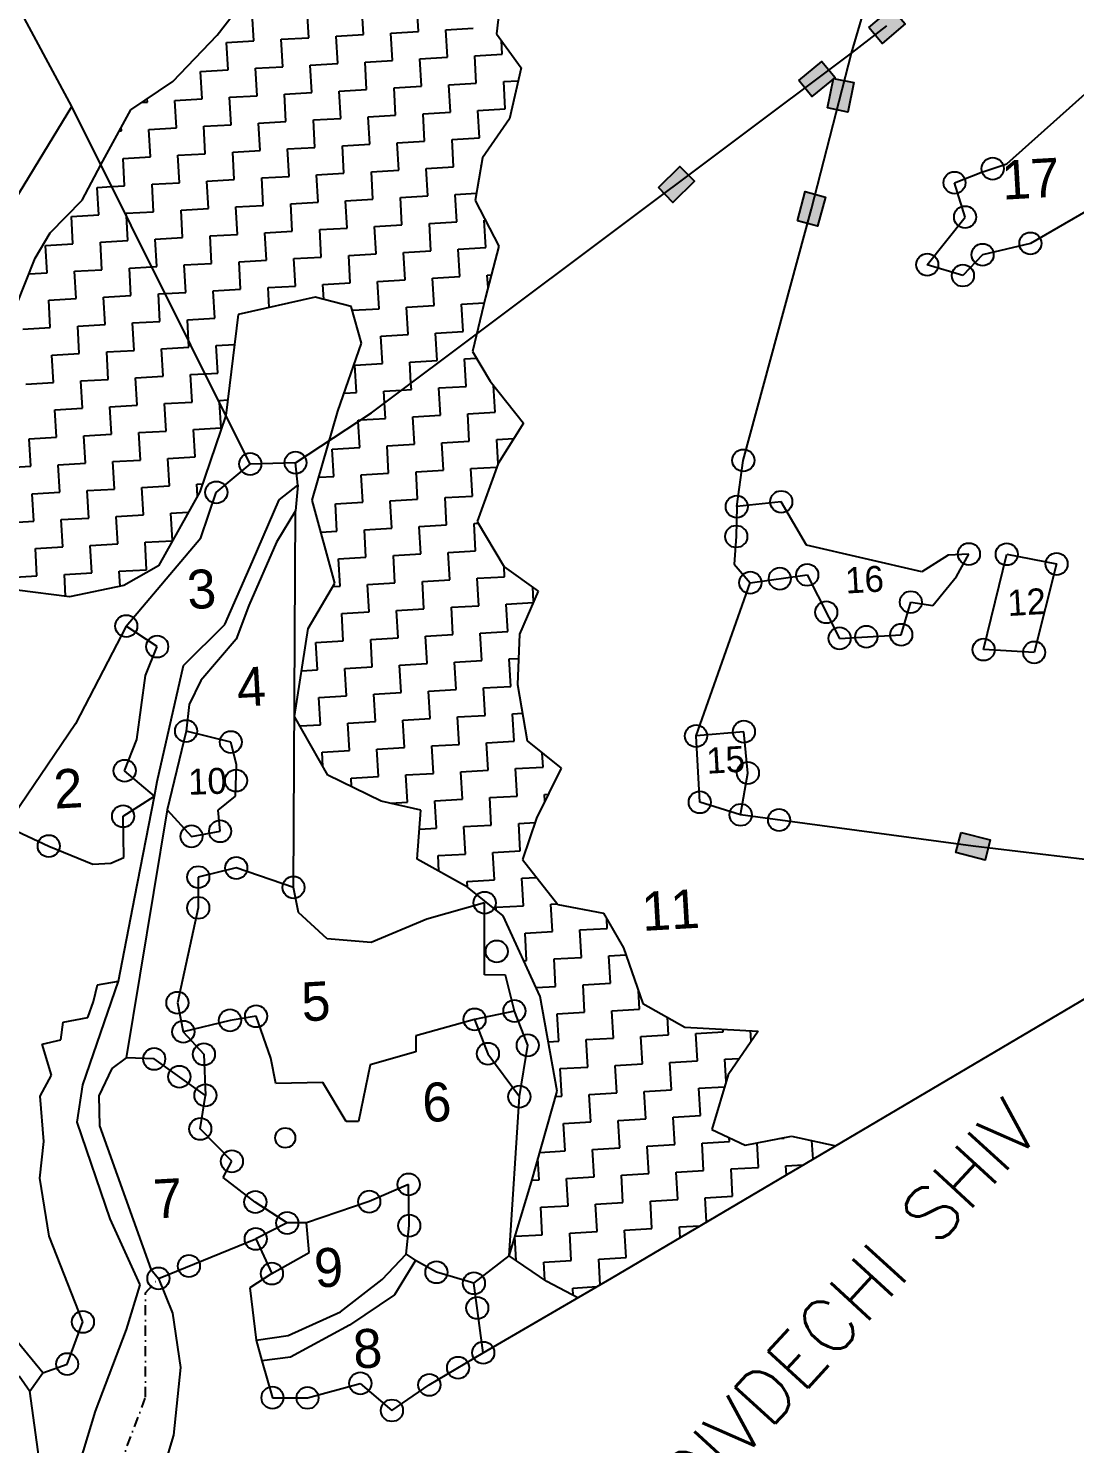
# Model space of a CAD drawing. Header units: metres. Extents: x 307586 to 310505, y 1912208 to 1914316.
# Drawn here: x 309363 to 309880, y 1912620 to 1913319 of the extents above; entities that cross this region are included whole.
import ezdxf

# ---------------------------------------------------------------- set-up
doc = ezdxf.new("R2010")
doc.units = ezdxf.units.M
doc.linetypes.add('DASHDOT', pattern=[1, 0.5, -0.25, 0, -0.25])
for name, color, linetype in [('POLY_HATCH', 12, 'Continuous'), ('POLY_PARCEL', 6, 'Continuous'), ('POLY_ROAD', 30, 'Continuous'), ('POLY_WATER', 4, 'Continuous'), ('TEXT_MAPOUT', 7, 'Continuous'), ('TEXT_PARCEL', 7, 'Continuous'), ('V_BOUND_LINE', 7, 'Continuous'), ('V_BOUND_STREAM_LINE', 7, 'DASHDOT')]:
    doc.layers.add(name, color=color, linetype=linetype)
doc.styles.get("Standard").update_dxf_attribs({"font": 'simplex.shx'})
doc.styles.add('TEXT_MAP', font='')
doc.styles.get('TEXT_MAP').set_extended_font_data('Kruti Dev 050')

msp = doc.modelspace()

# ---------------------------------------------------------------- hatches: boundary and pattern name
for points in [[(309796.09, 1913321.04), (309789.43, 1913328.87), (309778.11, 1913319.24), (309784.78, 1913311.41)], [(309761.54, 1913294.59), (309755, 1913302.52), (309743.54, 1913293.07), (309750.07, 1913285.14)], [(309770.76, 1913292.07), (309760.69, 1913294.11), (309757.74, 1913279.54), (309767.81, 1913277.5)], [(309692, 1913243.39), (309684.76, 1913250.69), (309674.21, 1913240.24), (309681.44, 1913232.93)], [(309756.69, 1913235.57), (309746.76, 1913238.22), (309742.93, 1913223.86), (309752.86, 1913221.21)], [(309835.5, 1912908.27), (309838.05, 1912918.23), (309823.66, 1912921.92), (309821.1, 1912911.96)]]:
    msp.add_hatch(color=256).paths.add_polyline_path(points)

# ---------------------------------------------------------------- linework, layer by layer
for points in [[(309778.11, 1913319.24), (309789.43, 1913328.87), (309796.09, 1913321.04), (309784.78, 1913311.41)], [(309743.54, 1913293.07), (309755, 1913302.52), (309761.54, 1913294.59), (309750.07, 1913285.14)], [(309757.74, 1913279.54), (309760.69, 1913294.11), (309770.76, 1913292.07), (309767.81, 1913277.5)], [(309674.21, 1913240.24), (309684.76, 1913250.69), (309692, 1913243.39), (309681.44, 1913232.93)], [(309742.93, 1913223.86), (309746.76, 1913238.22), (309756.69, 1913235.57), (309752.86, 1913221.21)], [(309823.66, 1912921.92), (309838.05, 1912918.23), (309835.5, 1912908.27), (309821.1, 1912911.96)]]:
    msp.add_lwpolyline(points, close=True)
for centre, radius in [((309839.27, 1913249.59), 5.45), ((309820.44, 1913242.63), 5.45), ((309825.65, 1913225.66), 5.45), ((309857.92, 1913212.67), 5.45), ((309834.3, 1913207.08), 5.45), ((309807, 1913202.18), 5.45), ((309824.58, 1913196.83), 5.45), ((309472.7, 1913103.77), 5.45), ((309495.06, 1913104.43), 5.45), ((309716.16, 1913105.54), 5.45), ((309455.96, 1913089.76), 5.45), ((309712.94, 1913082.72), 5.45), ((309734.88, 1913085.11), 5.45), ((309712.65, 1913067.99), 5.45), ((309827.54, 1913059.29), 5.45), ((309846.23, 1913059.23), 5.45), ((309870.86, 1913054.42), 5.45), ((309719.62, 1913045.18), 5.45), ((309734.19, 1913047.19), 5.45), ((309747.71, 1913049.06), 5.45), ((309798.88, 1913035.58), 5.45), ((309757.11, 1913030.59), 5.45), ((309411.5, 1913023.78), 5.45), ((309763.67, 1913017.71), 5.45), ((309776.92, 1913018.47), 5.45), ((309794.15, 1913019.46), 5.45), ((309426.77, 1913013.65), 5.45), ((309834.77, 1913012.17), 5.45), ((309859.77, 1913010.77), 5.45), ((309441.07, 1912971.94), 5.45), ((309692.81, 1912969.51), 5.45), ((309716.45, 1912971.63), 5.45), ((309463.13, 1912966.5), 5.45), ((309410.7, 1912952.37), 5.45), ((309465.72, 1912947.52), 5.45), ((309718.41, 1912951.23), 5.45), ((309694.68, 1912936.79), 5.45), ((309409.94, 1912929.89), 5.45), ((309714.86, 1912930.59), 5.45), ((309733.84, 1912928.03), 5.45), ((309443.72, 1912919.96), 5.45), ((309457.86, 1912922.51), 5.45), ((309373.25, 1912915.15), 5.45), ((309447.04, 1912899.82), 5.45), ((309465.82, 1912904.36), 5.45), ((309494.08, 1912894.73), 5.45), ((309447.04, 1912884.68), 5.45), ((309588.45, 1912887.16), 5.45), ((309594.41, 1912863.13), 5.45), ((309436.74, 1912837.8), 5.45), ((309462.73, 1912829.14), 5.45), ((309475.6, 1912831.17), 5.45), ((309583.48, 1912829.57), 5.45), ((309603.15, 1912833.73), 5.45), ((309439.68, 1912823.49), 5.45), ((309609.75, 1912816.8), 5.45), ((309425.29, 1912810.12), 5.45), ((309449.84, 1912812.39), 5.45), ((309590.08, 1912812.65), 5.45), ((309437.69, 1912801.28), 5.45), ((309450.57, 1912792.1), 5.45), ((309605.58, 1912791.47), 5.45), ((309448.05, 1912775.52), 5.45), ((309490, 1912771.14), 4.95), ((309463.69, 1912759.54), 5.45), ((309550.92, 1912748.11), 5.45), ((309475.23, 1912739.44), 5.45), ((309531.49, 1912739.64), 5.45), ((309490.97, 1912729.1), 5.45), ((309551.22, 1912727.79), 5.45), ((309475.43, 1912721.22), 5.45), ((309442.46, 1912707.85), 5.45), ((309483.43, 1912704.13), 5.45), ((309564.66, 1912704.77), 5.45), ((309427.38, 1912701.73), 5.45), ((309583.15, 1912699.34), 5.45), ((309584.79, 1912687.2), 5.45), ((309390.11, 1912680.28), 5.45), ((309587.78, 1912665.03), 5.45), ((309382.33, 1912659.45), 5.45), ((309575.35, 1912657.64), 5.45), ((309527.06, 1912649.94), 5.45), ((309561.14, 1912649.19), 5.45), ((309483.7, 1912642.86), 5.45), ((309500.99, 1912642.78), 5.45), ((309542.68, 1912636.53), 5.45)]:
    msp.add_circle(centre, radius)
at = {"layer": 'POLY_HATCH'}
for p, q in [((309456.45, 1913315.51), (309470.62, 1913333.94)), ((309596.39, 1913334.74), (309594.25, 1913316.2)), ((309594.25, 1913316.2), (309606.44, 1913299.28)), ((309434.53, 1913292.63), (309456.45, 1913315.51)), ((309606.44, 1913299.28), (309600.67, 1913274.12)), ((309413.69, 1913278.62), (309434.53, 1913292.63)), ((309398.98, 1913251.47), (309413.69, 1913278.62)), ((309600.67, 1913274.12), (309587.34, 1913254.94)), ((309587.34, 1913254.94), (309583.74, 1913233.91)), ((309389.81, 1913234), (309398.98, 1913251.47)), ((309373.9, 1913217.87), (309389.81, 1913234)), ((309583.74, 1913233.91), (309595.45, 1913211.36)), ((309366.6, 1913205.44), (309373.9, 1913217.87)), ((309595.45, 1913211.36), (309588.88, 1913186.15)), ((309352.59, 1913170.2), (309366.6, 1913205.44)), ((309504.74, 1913186.13), (309466.77, 1913177.55)), ((309522.63, 1913181.55), (309504.74, 1913186.13)), ((309588.88, 1913186.15), (309582.41, 1913159.35)), ((309466.77, 1913177.55), (309460.73, 1913127.75)), ((309527.68, 1913163.42), (309522.63, 1913181.55)), ((309515.98, 1913129.92), (309527.68, 1913163.42)), ((309582.41, 1913159.35), (309591.26, 1913144.64)), ((309591.26, 1913144.64), (309607.67, 1913123.96)), ((309460.73, 1913127.75), (309447.75, 1913089.97)), ((309503.27, 1913085.94), (309515.98, 1913129.92)), ((309607.67, 1913123.96), (309595.19, 1913104.03)), ((309595.19, 1913104.03), (309584.81, 1913075.4)), ((309447.75, 1913089.97), (309427.4, 1913053.57)), ((309514.44, 1913044.94), (309503.27, 1913085.94)), ((309584.81, 1913075.4), (309598.12, 1913052.94)), ((309427.4, 1913053.57), (309410.33, 1913043.78)), ((309598.12, 1913052.94), (309614.83, 1913041.08)), ((309410.33, 1913043.78), (309383.4, 1913038.23)), ((309501.3, 1913022.56), (309514.44, 1913044.94)), ((309383.4, 1913038.23), (309357.56, 1913041.55)), ((309614.83, 1913041.08), (309605.64, 1913019.74)), ((309494.53, 1912979.21), (309501.3, 1913022.56)), ((309605.64, 1913019.74), (309604.66, 1912994.85)), ((309604.66, 1912994.85), (309609.45, 1912967.1)), ((309511.05, 1912950.25), (309494.53, 1912979.21)), ((309609.45, 1912967.1), (309626.25, 1912953.65)), ((309626.25, 1912953.65), (309614.05, 1912928.92)), ((309537.43, 1912937.34), (309511.05, 1912950.25)), ((309556.92, 1912932.85), (309537.43, 1912937.34)), ((309555.1, 1912908.72), (309556.92, 1912932.85)), ((309614.05, 1912928.92), (309607.2, 1912908.51)), ((309579.93, 1912894.93), (309555.1, 1912908.72)), ((309607.2, 1912908.51), (309624.51, 1912886.27)), ((309597.58, 1912880.73), (309579.93, 1912894.93)), ((309624.51, 1912886.27), (309647.19, 1912881.97)), ((309615.89, 1912840.93), (309597.58, 1912880.73)), ((309647.19, 1912881.97), (309656.98, 1912864.91)), ((309656.98, 1912864.91), (309666.57, 1912837.43)), ((309624.18, 1912794.16), (309615.89, 1912840.93)), ((309666.57, 1912837.43), (309687.27, 1912825.81)), ((309687.27, 1912825.81), (309723.44, 1912823.87)), ((309723.44, 1912823.87), (309708.66, 1912802.2)), ((309708.66, 1912802.2), (309700.58, 1912775.31)), ((309611.52, 1912749.39), (309624.18, 1912794.16)), ((309700.58, 1912775.31), (309717.06, 1912767.45)), ((309717.06, 1912767.45), (309740.04, 1912771.97)), ((309740.04, 1912771.97), (309761.78, 1912767.24)), ((309600.56, 1912712.88), (309611.52, 1912749.39)), ((309619.15, 1912700.17), (309600.56, 1912712.88)), ((309634.47, 1912692.21), (309619.15, 1912700.17))]:
    msp.add_line(p, q, dxfattribs=at)
at = {"layer": 'POLY_HATCH', "linetype": 'Continuous'}
for p, q in [((309555.72, 1913317.31), (309554.94, 1913330.85)), ((309474.5, 1913312.65), (309473.73, 1913326.19)), ((309501.58, 1913314.21), (309500.8, 1913327.74)), ((309528.65, 1913315.76), (309527.87, 1913329.29)), ((309542.18, 1913316.53), (309555.72, 1913317.31)), ((309542.96, 1913303), (309542.18, 1913316.53)), ((309569.25, 1913318.09), (309582.79, 1913318.86)), ((309570.03, 1913304.55), (309569.25, 1913318.09)), ((309460.97, 1913311.88), (309474.5, 1913312.65)), ((309461.74, 1913298.34), (309460.97, 1913311.88)), ((309488.04, 1913313.43), (309501.58, 1913314.21)), ((309488.82, 1913299.9), (309488.04, 1913313.43)), ((309515.11, 1913314.98), (309528.65, 1913315.76)), ((309515.89, 1913301.45), (309515.11, 1913314.98)), ((309597.1, 1913306.1), (309596.72, 1913312.77)), ((309529.42, 1913302.22), (309542.96, 1913303)), ((309530.2, 1913288.69), (309529.42, 1913302.22)), ((309556.49, 1913303.77), (309570.03, 1913304.55)), ((309557.27, 1913290.24), (309556.49, 1913303.77)), ((309583.56, 1913305.33), (309597.1, 1913306.1)), ((309584.34, 1913291.79), (309583.56, 1913305.33)), ((309448.21, 1913297.57), (309461.74, 1913298.34)), ((309448.98, 1913284.03), (309448.21, 1913297.57)), ((309475.28, 1913299.12), (309488.82, 1913299.9)), ((309476.06, 1913285.58), (309475.28, 1913299.12)), ((309502.35, 1913300.67), (309515.89, 1913301.45)), ((309503.13, 1913287.14), (309502.35, 1913300.67)), ((309516.66, 1913287.91), (309530.2, 1913288.69)), ((309543.73, 1913289.46), (309557.27, 1913290.24)), ((309544.51, 1913275.93), (309543.73, 1913289.46)), ((309570.81, 1913291.02), (309584.34, 1913291.79)), ((309571.58, 1913277.48), (309570.81, 1913291.02)), ((309597.88, 1913292.57), (309604.99, 1913292.98)), ((309598.65, 1913279.03), (309597.88, 1913292.57)), ((309419.21, 1913282.32), (309421.91, 1913282.48)), ((309421.91, 1913282.48), (309421.82, 1913284.08)), ((309435.45, 1913283.26), (309448.98, 1913284.03)), ((309436.23, 1913269.72), (309435.45, 1913283.26)), ((309462.52, 1913284.81), (309476.06, 1913285.58)), ((309463.3, 1913271.27), (309462.52, 1913284.81)), ((309489.59, 1913286.36), (309503.13, 1913287.14)), ((309490.37, 1913272.82), (309489.59, 1913286.36)), ((309517.44, 1913274.38), (309516.66, 1913287.91)), ((309503.9, 1913273.6), (309517.44, 1913274.38)), ((309530.97, 1913275.15), (309544.51, 1913275.93)), ((309531.75, 1913261.62), (309530.97, 1913275.15)), ((309558.05, 1913276.7), (309571.58, 1913277.48)), ((309558.82, 1913263.17), (309558.05, 1913276.7)), ((309585.12, 1913278.26), (309598.65, 1913279.03)), ((309585.89, 1913264.72), (309585.12, 1913278.26)), ((309408, 1913268.1), (309409.15, 1913268.17)), ((309409.15, 1913268.17), (309409.05, 1913270.04)), ((309422.69, 1913268.94), (309436.23, 1913269.72)), ((309423.47, 1913255.41), (309422.69, 1913268.94)), ((309449.76, 1913270.5), (309463.3, 1913271.27)), ((309450.54, 1913256.96), (309449.76, 1913270.5)), ((309476.83, 1913272.05), (309490.37, 1913272.82)), ((309477.61, 1913258.51), (309476.83, 1913272.05)), ((309504.68, 1913260.06), (309503.9, 1913273.6)), ((309491.14, 1913259.29), (309504.68, 1913260.06)), ((309518.21, 1913260.84), (309531.75, 1913261.62)), ((309518.99, 1913247.3), (309518.21, 1913260.84)), ((309545.29, 1913262.39), (309558.82, 1913263.17)), ((309546.06, 1913248.86), (309545.29, 1913262.39)), ((309572.36, 1913263.94), (309585.89, 1913264.72)), ((309573.13, 1913250.41), (309572.36, 1913263.94)), ((309409.93, 1913254.63), (309423.47, 1913255.41)), ((309410.71, 1913241.1), (309409.93, 1913254.63)), ((309437, 1913256.18), (309450.54, 1913256.96)), ((309437.78, 1913242.65), (309437, 1913256.18)), ((309464.07, 1913257.74), (309477.61, 1913258.51)), ((309464.85, 1913244.2), (309464.07, 1913257.74)), ((309491.92, 1913245.75), (309491.14, 1913259.29)), ((309505.45, 1913246.53), (309518.99, 1913247.3)), ((309506.23, 1913232.99), (309505.45, 1913246.53)), ((309532.53, 1913248.08), (309546.06, 1913248.86)), ((309533.3, 1913234.55), (309532.53, 1913248.08)), ((309559.6, 1913249.63), (309573.13, 1913250.41)), ((309560.37, 1913236.1), (309559.6, 1913249.63)), ((309586.67, 1913251.18), (309586.7, 1913251.19)), ((309586.68, 1913251.04), (309586.67, 1913251.18)), ((309397.17, 1913240.32), (309404.34, 1913240.73)), ((309397.95, 1913226.79), (309397.17, 1913240.32)), ((309404.34, 1913240.73), (309410.71, 1913241.1)), ((309424.24, 1913241.87), (309437.78, 1913242.65)), ((309425.02, 1913228.34), (309424.24, 1913241.87)), ((309451.31, 1913243.43), (309464.85, 1913244.2)), ((309452.09, 1913229.89), (309451.31, 1913243.43)), ((309478.38, 1913244.98), (309491.92, 1913245.75)), ((309479.16, 1913231.44), (309478.38, 1913244.98)), ((309492.7, 1913232.22), (309506.23, 1913232.99)), ((309493.47, 1913218.68), (309492.7, 1913232.22)), ((309519.77, 1913233.77), (309533.3, 1913234.55)), ((309520.54, 1913220.23), (309519.77, 1913233.77)), ((309546.84, 1913235.32), (309560.37, 1913236.1)), ((309547.61, 1913221.79), (309546.84, 1913235.32)), ((309573.91, 1913236.87), (309584.35, 1913237.47)), ((309574.68, 1913223.34), (309573.91, 1913236.87)), ((309384.41, 1913226.01), (309397.95, 1913226.79)), ((309385.19, 1913212.47), (309384.41, 1913226.01)), ((309411.48, 1913227.56), (309425.02, 1913228.34)), ((309411.55, 1913226.28), (309411.48, 1913227.56)), ((309412.26, 1913214.03), (309411.55, 1913226.28)), ((309438.55, 1913229.11), (309452.09, 1913229.89)), ((309439.33, 1913215.58), (309438.55, 1913229.11)), ((309465.62, 1913230.67), (309479.16, 1913231.44)), ((309466.4, 1913217.13), (309465.62, 1913230.67)), ((309479.94, 1913217.91), (309493.47, 1913218.68)), ((309507.01, 1913219.46), (309520.54, 1913220.23)), ((309507.78, 1913205.92), (309507.01, 1913219.46)), ((309534.08, 1913221.01), (309547.61, 1913221.79)), ((309534.85, 1913207.47), (309534.08, 1913221.01)), ((309561.15, 1913222.56), (309574.68, 1913223.34)), ((309561.93, 1913209.03), (309561.15, 1913222.56)), ((309588.22, 1913224.11), (309588.81, 1913224.15)), ((309589, 1913210.58), (309588.22, 1913224.11)), ((309371.65, 1913211.7), (309385.19, 1913212.47)), ((309372.43, 1913198.16), (309371.65, 1913211.7)), ((309398.72, 1913213.25), (309412.26, 1913214.03)), ((309399.5, 1913199.71), (309398.72, 1913213.25)), ((309425.79, 1913214.8), (309439.33, 1913215.58)), ((309426.57, 1913201.27), (309425.79, 1913214.8)), ((309452.86, 1913216.35), (309466.4, 1913217.13)), ((309453.64, 1913202.82), (309452.86, 1913216.35)), ((309480.71, 1913204.37), (309479.94, 1913217.91)), ((309467.18, 1913203.59), (309480.71, 1913204.37)), ((309494.25, 1913205.15), (309507.78, 1913205.92)), ((309495.02, 1913191.61), (309494.25, 1913205.15)), ((309521.32, 1913206.7), (309534.85, 1913207.47)), ((309522.09, 1913193.16), (309521.32, 1913206.7)), ((309548.39, 1913208.25), (309561.93, 1913209.03)), ((309549.17, 1913194.71), (309548.39, 1913208.25)), ((309575.46, 1913209.8), (309589, 1913210.58)), ((309576.24, 1913196.27), (309575.46, 1913209.8)), ((309363.5, 1913197.65), (309372.43, 1913198.16)), ((309385.96, 1913198.94), (309399.5, 1913199.71)), ((309386.74, 1913185.4), (309385.96, 1913198.94)), ((309413.03, 1913200.49), (309424.11, 1913201.13)), ((309413.81, 1913186.95), (309413.03, 1913200.49)), ((309424.11, 1913201.13), (309426.57, 1913201.27)), ((309440.1, 1913202.04), (309453.64, 1913202.82)), ((309440.88, 1913188.51), (309440.1, 1913202.04)), ((309467.95, 1913190.06), (309467.18, 1913203.59)), ((309589.77, 1913197.04), (309591.75, 1913197.16)), ((309481.49, 1913190.83), (309495.02, 1913191.61)), ((309482.05, 1913181.01), (309481.49, 1913190.83)), ((309508.56, 1913192.39), (309522.09, 1913193.16)), ((309508.98, 1913185.05), (309508.56, 1913192.39)), ((309535.63, 1913193.94), (309549.17, 1913194.71)), ((309536.41, 1913180.4), (309535.63, 1913193.94)), ((309562.7, 1913195.49), (309576.24, 1913196.27)), ((309563.48, 1913181.95), (309562.7, 1913195.49)), ((309590.12, 1913190.91), (309589.77, 1913197.04)), ((309373.2, 1913184.63), (309386.74, 1913185.4)), ((309373.98, 1913171.09), (309373.2, 1913184.63)), ((309400.27, 1913186.18), (309413.81, 1913186.95)), ((309401.05, 1913172.64), (309400.27, 1913186.18)), ((309427.34, 1913187.73), (309430.7, 1913187.92)), ((309428.12, 1913174.2), (309427.34, 1913187.73)), ((309430.7, 1913187.92), (309440.88, 1913188.51)), ((309454.42, 1913189.28), (309467.95, 1913190.06)), ((309455.19, 1913175.75), (309454.42, 1913189.28)), ((309577.01, 1913182.73), (309588.21, 1913183.37)), ((309523.17, 1913179.64), (309536.41, 1913180.4)), ((309549.94, 1913181.18), (309563.48, 1913181.95)), ((309550.72, 1913167.64), (309549.94, 1913181.18)), ((309577.79, 1913169.19), (309577.01, 1913182.73)), ((309360.44, 1913170.32), (309373.98, 1913171.09)), ((309387.51, 1913171.87), (309401.05, 1913172.64)), ((309388.29, 1913158.33), (309387.51, 1913171.87)), ((309414.59, 1913173.42), (309428.12, 1913174.2)), ((309415.36, 1913159.88), (309414.59, 1913173.42)), ((309441.66, 1913174.97), (309455.19, 1913175.75)), ((309442.24, 1913164.8), (309441.66, 1913174.97)), ((309564.25, 1913168.42), (309577.79, 1913169.19)), ((309442.43, 1913161.44), (309442.24, 1913164.8)), ((309455.97, 1913162.21), (309464.97, 1913162.73)), ((309456.74, 1913148.68), (309455.97, 1913162.21)), ((309537.18, 1913166.87), (309550.72, 1913167.64)), ((309537.96, 1913153.33), (309537.18, 1913166.87)), ((309565.03, 1913154.88), (309564.25, 1913168.42)), ((309374.75, 1913157.56), (309388.29, 1913158.33)), ((309375.53, 1913144.02), (309374.75, 1913157.56)), ((309401.83, 1913159.11), (309415.36, 1913159.88)), ((309402.6, 1913145.57), (309401.83, 1913159.11)), ((309428.9, 1913160.66), (309442.43, 1913161.44)), ((309429.67, 1913147.12), (309428.9, 1913160.66)), ((309578.56, 1913155.66), (309584.43, 1913156)), ((309579.34, 1913142.12), (309578.56, 1913155.66)), ((309443.21, 1913147.9), (309450.47, 1913148.32)), ((309450.47, 1913148.32), (309456.74, 1913148.68)), ((309524.42, 1913152.56), (309537.96, 1913153.33)), ((309525.2, 1913139.02), (309524.42, 1913152.56)), ((309551.49, 1913154.11), (309565.03, 1913154.88)), ((309552.09, 1913143.67), (309551.49, 1913154.11)), ((309361.99, 1913143.24), (309375.53, 1913144.02)), ((309389.07, 1913144.8), (309402.6, 1913145.57)), ((309389.84, 1913131.26), (309389.07, 1913144.8)), ((309416.14, 1913146.35), (309429.67, 1913147.12)), ((309416.91, 1913132.81), (309416.14, 1913146.35)), ((309443.98, 1913134.36), (309443.21, 1913147.9)), ((309552.27, 1913140.57), (309552.09, 1913143.67)), ((309565.8, 1913141.35), (309579.34, 1913142.12)), ((309566.58, 1913127.81), (309565.8, 1913141.35)), ((309593.65, 1913129.36), (309592.89, 1913142.59)), ((309430.45, 1913133.59), (309443.98, 1913134.36)), ((309457.52, 1913135.14), (309461.66, 1913135.38)), ((309457.58, 1913134.06), (309457.52, 1913135.14)), ((309519.03, 1913138.67), (309525.2, 1913139.02)), ((309538.73, 1913139.8), (309547.6, 1913140.3)), ((309539.07, 1913133.92), (309538.73, 1913139.8)), ((309547.6, 1913140.3), (309552.27, 1913140.57)), ((309376.31, 1913130.48), (309389.84, 1913131.26)), ((309377.08, 1913116.95), (309376.31, 1913130.48)), ((309403.38, 1913132.04), (309416.91, 1913132.81)), ((309404.15, 1913118.5), (309403.38, 1913132.04)), ((309431.22, 1913120.05), (309430.45, 1913133.59)), ((309458.3, 1913121.6), (309457.58, 1913134.06)), ((309539.51, 1913126.26), (309539.07, 1913133.92)), ((309553.04, 1913127.04), (309566.58, 1913127.81)), ((309580.12, 1913128.59), (309593.65, 1913129.36)), ((309580.89, 1913115.05), (309580.12, 1913128.59)), ((309444.76, 1913120.83), (309458.3, 1913121.6)), ((309445.54, 1913107.29), (309444.76, 1913120.83)), ((309525.97, 1913125.48), (309527.25, 1913125.56)), ((309526.02, 1913124.75), (309525.97, 1913125.48)), ((309526.75, 1913111.95), (309526.02, 1913124.75)), ((309527.25, 1913125.56), (309539.51, 1913126.26)), ((309553.82, 1913113.5), (309553.04, 1913127.04)), ((309607.55, 1913123.77), (309607.53, 1913124.14)), ((309363.55, 1913116.17), (309377.08, 1913116.95)), ((309364.32, 1913102.64), (309363.55, 1913116.17)), ((309390.62, 1913117.73), (309404.15, 1913118.5)), ((309391.39, 1913104.19), (309390.62, 1913117.73)), ((309417.69, 1913119.28), (309431.22, 1913120.05)), ((309418.46, 1913105.74), (309417.69, 1913119.28)), ((309540.29, 1913112.72), (309553.82, 1913113.5)), ((309567.36, 1913114.28), (309580.89, 1913115.05)), ((309568.13, 1913100.74), (309567.36, 1913114.28)), ((309594.43, 1913115.83), (309602.89, 1913116.31)), ((309595.12, 1913103.81), (309594.43, 1913115.83)), ((309432, 1913106.52), (309445.54, 1913107.29)), ((309432.78, 1913092.98), (309432, 1913106.52)), ((309513.21, 1913111.17), (309526.75, 1913111.95)), ((309513.99, 1913097.64), (309513.21, 1913111.17)), ((309541.06, 1913099.19), (309540.29, 1913112.72)), ((309350.79, 1913101.86), (309364.32, 1913102.64)), ((309377.86, 1913103.41), (309391.39, 1913104.19)), ((309378.63, 1913089.88), (309377.86, 1913103.41)), ((309404.93, 1913104.97), (309418.46, 1913105.74)), ((309405.71, 1913091.43), (309404.93, 1913104.97)), ((309554.6, 1913099.97), (309568.13, 1913100.74)), ((309555.37, 1913086.43), (309554.6, 1913099.97)), ((309581.67, 1913101.52), (309594.55, 1913102.26)), ((309582.44, 1913087.98), (309581.67, 1913101.52)), ((309419.24, 1913092.21), (309432.78, 1913092.98)), ((309446.31, 1913093.76), (309449.1, 1913093.92)), ((309446.64, 1913087.99), (309446.31, 1913093.76)), ((309506.53, 1913097.21), (309513.99, 1913097.64)), ((309527.53, 1913098.41), (309541.06, 1913099.19)), ((309528.3, 1913084.88), (309527.53, 1913098.41)), ((309365.1, 1913089.1), (309378.63, 1913089.88)), ((309365.87, 1913075.57), (309365.1, 1913089.1)), ((309392.17, 1913090.65), (309405.71, 1913091.43)), ((309392.95, 1913077.12), (309392.17, 1913090.65)), ((309420.02, 1913078.67), (309419.24, 1913092.21)), ((309541.84, 1913085.65), (309555.37, 1913086.43)), ((309542.61, 1913072.12), (309541.84, 1913085.65)), ((309568.91, 1913087.21), (309582.44, 1913087.98)), ((309569.68, 1913073.67), (309568.91, 1913087.21)), ((309406.48, 1913077.89), (309420.02, 1913078.67)), ((309433.55, 1913079.45), (309442.14, 1913079.94)), ((309434.33, 1913065.96), (309433.55, 1913079.45)), ((309514.77, 1913084.1), (309528.3, 1913084.88)), ((309515.54, 1913070.57), (309514.77, 1913084.1)), ((309352.34, 1913074.79), (309365.87, 1913075.57)), ((309379.41, 1913076.34), (309392.95, 1913077.12)), ((309380.19, 1913062.81), (309379.41, 1913076.34)), ((309407.26, 1913064.36), (309406.48, 1913077.89)), ((309529.08, 1913071.34), (309542.61, 1913072.12)), ((309529.85, 1913057.81), (309529.08, 1913071.34)), ((309556.15, 1913072.89), (309569.68, 1913073.67)), ((309556.92, 1913059.36), (309556.15, 1913072.89)), ((309583.22, 1913074.45), (309585.31, 1913074.57)), ((309584, 1913060.91), (309583.22, 1913074.45)), ((309393.72, 1913063.58), (309407.26, 1913064.36)), ((309420.79, 1913065.13), (309434.3, 1913065.91)), ((309421.57, 1913051.6), (309420.79, 1913065.13)), ((309507.58, 1913070.11), (309515.54, 1913070.57)), ((309366.65, 1913062.03), (309380.19, 1913062.81)), ((309367.43, 1913048.5), (309366.65, 1913062.03)), ((309394.5, 1913050.05), (309393.72, 1913063.58)), ((309516.32, 1913057.03), (309529.85, 1913057.81)), ((309543.39, 1913058.58), (309556.92, 1913059.36)), ((309544.16, 1913045.05), (309543.39, 1913058.58)), ((309570.46, 1913060.13), (309584, 1913060.91)), ((309571.24, 1913046.6), (309570.46, 1913060.13)), ((309408.03, 1913050.82), (309421.57, 1913051.6)), ((309408.46, 1913043.39), (309408.03, 1913050.82)), ((309517.09, 1913043.49), (309516.32, 1913057.03)), ((309598.31, 1913048.15), (309598.02, 1913053.11)), ((309353.89, 1913047.72), (309367.43, 1913048.5)), ((309380.96, 1913049.27), (309394.5, 1913050.05)), ((309381.58, 1913038.46), (309380.96, 1913049.27)), ((309513.47, 1913043.29), (309517.09, 1913043.49)), ((309530.63, 1913044.27), (309544.16, 1913045.05)), ((309531.41, 1913030.74), (309530.63, 1913044.27)), ((309557.7, 1913045.82), (309571.24, 1913046.6)), ((309558.48, 1913032.29), (309557.7, 1913045.82)), ((309584.77, 1913047.37), (309598.31, 1913048.15)), ((309585.55, 1913033.84), (309584.77, 1913047.37)), ((309612.59, 1913035.89), (309612.18, 1913042.96)), ((309517.87, 1913029.96), (309531.41, 1913030.74)), ((309518.65, 1913016.42), (309517.87, 1913029.96)), ((309544.94, 1913031.51), (309558.48, 1913032.29)), ((309545.72, 1913017.98), (309544.94, 1913031.51)), ((309572.01, 1913033.06), (309585.55, 1913033.84)), ((309572.79, 1913019.53), (309572.01, 1913033.06)), ((309599.08, 1913034.61), (309612.37, 1913035.38)), ((309599.86, 1913021.08), (309599.08, 1913034.61)), ((309505.11, 1913015.65), (309518.65, 1913016.42)), ((309505.89, 1913002.11), (309505.11, 1913015.65)), ((309532.18, 1913017.2), (309545.72, 1913017.98)), ((309532.96, 1913003.66), (309532.18, 1913017.2)), ((309559.25, 1913018.75), (309572.79, 1913019.53)), ((309560.03, 1913005.22), (309559.25, 1913018.75)), ((309586.32, 1913020.3), (309599.86, 1913021.08)), ((309587.1, 1913006.77), (309586.32, 1913020.3)), ((309498.04, 1913001.66), (309505.89, 1913002.11)), ((309519.42, 1913002.89), (309532.96, 1913003.66)), ((309520.2, 1912989.35), (309519.42, 1913002.89)), ((309546.49, 1913004.44), (309560.03, 1913005.22)), ((309547.27, 1912990.9), (309546.49, 1913004.44)), ((309573.56, 1913005.99), (309587.1, 1913006.77)), ((309574.34, 1912992.46), (309573.56, 1913005.99)), ((309600.64, 1913007.54), (309605.17, 1913007.8)), ((309601.41, 1912994.01), (309600.64, 1913007.54)), ((309506.66, 1912988.58), (309520.2, 1912989.35)), ((309507.44, 1912975.04), (309506.66, 1912988.58)), ((309533.73, 1912990.13), (309547.27, 1912990.9)), ((309534.51, 1912976.59), (309533.73, 1912990.13)), ((309560.8, 1912991.68), (309574.34, 1912992.46)), ((309561.58, 1912978.14), (309560.8, 1912991.68)), ((309587.88, 1912993.23), (309601.41, 1912994.01)), ((309588.65, 1912979.7), (309587.88, 1912993.23)), ((309602.19, 1912980.47), (309607.09, 1912980.75)), ((309497.24, 1912974.46), (309507.44, 1912975.04)), ((309520.97, 1912975.82), (309534.51, 1912976.59)), ((309521.75, 1912962.28), (309520.97, 1912975.82)), ((309548.04, 1912977.37), (309561.58, 1912978.14)), ((309548.82, 1912963.83), (309548.04, 1912977.37)), ((309575.12, 1912978.92), (309588.65, 1912979.7)), ((309575.89, 1912965.39), (309575.12, 1912978.92)), ((309602.96, 1912966.94), (309602.19, 1912980.47)), ((309589.43, 1912966.16), (309602.96, 1912966.94)), ((309508.21, 1912961.51), (309521.75, 1912962.28)), ((309508.61, 1912954.52), (309508.21, 1912961.51)), ((309535.28, 1912963.06), (309548.82, 1912963.83)), ((309536.06, 1912949.52), (309535.28, 1912963.06)), ((309562.36, 1912964.61), (309575.89, 1912965.39)), ((309563.13, 1912951.07), (309562.36, 1912964.61)), ((309590.2, 1912952.63), (309589.43, 1912966.16)), ((309617.27, 1912954.18), (309616.87, 1912961.16)), ((309576.67, 1912951.85), (309590.2, 1912952.63)), ((309603.74, 1912953.4), (309617.27, 1912954.18)), ((309604.51, 1912939.87), (309603.74, 1912953.4)), ((309522.53, 1912948.75), (309536.06, 1912949.52)), ((309522.77, 1912944.52), (309522.53, 1912948.75)), ((309549.6, 1912950.3), (309563.13, 1912951.07)), ((309550.37, 1912936.76), (309549.6, 1912950.3)), ((309577.44, 1912938.31), (309576.67, 1912951.85)), ((309590.98, 1912939.09), (309604.51, 1912939.87)), ((309591.75, 1912925.55), (309590.98, 1912939.09)), ((309618.05, 1912940.64), (309619.88, 1912940.75)), ((309618.24, 1912937.41), (309618.05, 1912940.64)), ((309542.03, 1912936.28), (309550.37, 1912936.76)), ((309563.91, 1912937.54), (309577.44, 1912938.31)), ((309564.68, 1912924), (309563.91, 1912937.54)), ((309578.22, 1912924.78), (309591.75, 1912925.55)), ((309579, 1912911.24), (309578.22, 1912924.78)), ((309605.29, 1912926.33), (309613.33, 1912926.79)), ((309606.07, 1912912.79), (309605.29, 1912926.33)), ((309556.22, 1912923.52), (309564.68, 1912924)), ((309565.46, 1912910.47), (309579, 1912911.24)), ((309592.53, 1912912.02), (309606.07, 1912912.79)), ((309593.31, 1912898.48), (309592.53, 1912912.02)), ((309565.9, 1912902.73), (309565.46, 1912910.47)), ((309579.77, 1912897.71), (309593.31, 1912898.48)), ((309579.93, 1912894.93), (309579.77, 1912897.71)), ((309606.84, 1912899.26), (309614.08, 1912899.67)), ((309607.62, 1912885.72), (309606.84, 1912899.26)), ((309594.08, 1912884.95), (309607.62, 1912885.72)), ((309594.17, 1912883.47), (309594.08, 1912884.95)), ((309621.15, 1912886.5), (309624.19, 1912886.67)), ((309621.93, 1912872.96), (309621.15, 1912886.5)), ((309649, 1912874.52), (309648.73, 1912879.29)), ((309608.39, 1912872.19), (309621.93, 1912872.96)), ((309609.17, 1912858.65), (309608.39, 1912872.19)), ((309635.47, 1912873.74), (309649, 1912874.52)), ((309636.24, 1912860.2), (309635.47, 1912873.74)), ((309607.77, 1912858.57), (309609.17, 1912858.65)), ((309622.71, 1912859.43), (309636.24, 1912860.2)), ((309623.48, 1912845.89), (309622.71, 1912859.43)), ((309649.78, 1912860.98), (309658.19, 1912861.46)), ((309650.55, 1912847.44), (309649.78, 1912860.98)), ((309613.86, 1912845.34), (309623.48, 1912845.89)), ((309637.02, 1912846.67), (309650.55, 1912847.44)), ((309637.79, 1912833.13), (309637.02, 1912846.67)), ((309664.86, 1912834.68), (309664.34, 1912843.83)), ((309651.33, 1912833.91), (309664.86, 1912834.68)), ((309652.1, 1912820.37), (309651.33, 1912833.91)), ((309624.26, 1912832.36), (309637.79, 1912833.13)), ((309625.03, 1912818.82), (309624.26, 1912832.36)), ((309679.18, 1912821.92), (309678.68, 1912830.63)), ((309638.57, 1912819.6), (309652.1, 1912820.37)), ((309665.64, 1912821.15), (309679.18, 1912821.92)), ((309666.42, 1912807.61), (309665.64, 1912821.15)), ((309692.71, 1912822.7), (309706.25, 1912823.48)), ((309693.49, 1912809.17), (309692.71, 1912822.7)), ((309706.25, 1912823.48), (309706.17, 1912824.8)), ((309720.09, 1912818.95), (309719.79, 1912824.07)), ((309619.86, 1912818.52), (309625.03, 1912818.82)), ((309639.35, 1912806.06), (309638.57, 1912819.6)), ((309625.81, 1912805.29), (309639.35, 1912806.06)), ((309652.88, 1912806.84), (309666.42, 1912807.61)), ((309653.66, 1912793.3), (309652.88, 1912806.84)), ((309679.95, 1912808.39), (309693.49, 1912809.17)), ((309680.73, 1912794.85), (309679.95, 1912808.39)), ((309707.02, 1912809.94), (309714.22, 1912810.35)), ((309707.66, 1912798.87), (309707.02, 1912809.94)), ((309626.59, 1912791.75), (309625.81, 1912805.29)), ((309640.12, 1912792.53), (309653.66, 1912793.3)), ((309640.9, 1912778.99), (309640.12, 1912792.53)), ((309667.19, 1912794.08), (309680.73, 1912794.85)), ((309667.97, 1912780.54), (309667.19, 1912794.08)), ((309694.26, 1912795.63), (309706.9, 1912796.35)), ((309695.04, 1912782.09), (309694.26, 1912795.63)), ((309623.44, 1912791.57), (309626.59, 1912791.75)), ((309627.36, 1912778.21), (309640.9, 1912778.99)), ((309628.14, 1912764.68), (309627.36, 1912778.21)), ((309654.43, 1912779.77), (309667.97, 1912780.54)), ((309655.21, 1912766.23), (309654.43, 1912779.77)), ((309681.5, 1912781.32), (309695.04, 1912782.09)), ((309682.28, 1912767.78), (309681.5, 1912781.32)), ((309709.35, 1912769.33), (309709.24, 1912771.18)), ((309733.76, 1912770.73), (309736.42, 1912770.89)), ((309736.42, 1912770.89), (309736.4, 1912771.25)), ((309615.64, 1912763.96), (309628.14, 1912764.68)), ((309641.67, 1912765.45), (309655.21, 1912766.23)), ((309642.45, 1912751.92), (309641.67, 1912765.45)), ((309668.74, 1912767.01), (309682.28, 1912767.78)), ((309669.52, 1912753.47), (309668.74, 1912767.01)), ((309695.82, 1912768.56), (309709.35, 1912769.33)), ((309696.59, 1912755.02), (309695.82, 1912768.56)), ((309723.66, 1912756.57), (309722.97, 1912768.61)), ((309750.59, 1912760.64), (309750.06, 1912769.79)), ((309615.38, 1912750.37), (309614.77, 1912760.9)), ((309737.2, 1912757.35), (309745.86, 1912757.85)), ((309737.45, 1912752.88), (309737.2, 1912757.35)), ((309611.74, 1912750.16), (309615.38, 1912750.37)), ((309628.91, 1912751.14), (309642.45, 1912751.92)), ((309629.69, 1912737.61), (309628.91, 1912751.14)), ((309655.98, 1912752.7), (309669.52, 1912753.47)), ((309656.76, 1912739.16), (309655.98, 1912752.7)), ((309683.06, 1912754.25), (309696.59, 1912755.02)), ((309683.83, 1912740.71), (309683.06, 1912754.25)), ((309710.13, 1912755.8), (309723.66, 1912756.57)), ((309710.9, 1912742.26), (309710.13, 1912755.8)), ((309616.15, 1912736.83), (309629.69, 1912737.61)), ((309616.93, 1912723.3), (309616.15, 1912736.83)), ((309643.22, 1912738.38), (309656.76, 1912739.16)), ((309644, 1912724.85), (309643.22, 1912738.38)), ((309670.3, 1912739.94), (309683.83, 1912740.71)), ((309671.07, 1912726.4), (309670.3, 1912739.94)), ((309697.37, 1912741.49), (309710.9, 1912742.26)), ((309698.05, 1912729.61), (309697.37, 1912741.49)), ((309604.08, 1912710.47), (309603.4, 1912722.36)), ((309603.45, 1912722.52), (309616.93, 1912723.3)), ((309630.47, 1912724.07), (309644, 1912724.85)), ((309631.24, 1912710.54), (309630.47, 1912724.07)), ((309657.54, 1912725.62), (309671.07, 1912726.4)), ((309658.31, 1912712.09), (309657.54, 1912725.62)), ((309684.61, 1912727.18), (309694.92, 1912727.77)), ((309684.91, 1912721.86), (309684.61, 1912727.18)), ((309617.71, 1912709.76), (309631.24, 1912710.54)), ((309618.22, 1912700.81), (309617.71, 1912709.76)), ((309644.78, 1912711.31), (309658.31, 1912712.09)), ((309645.5, 1912698.63), (309644.78, 1912711.31)), ((309632.02, 1912697), (309643.87, 1912697.68)), ((309632.22, 1912693.38), (309632.02, 1912697))]:
    msp.add_line(p, q, dxfattribs=at)
at = {"layer": 'POLY_PARCEL'}
for p, q in [((309384.64, 1913280.2), (309320.21, 1913400.48)), ((309769.61, 1913306.62), (309776.18, 1913328.9)), ((309769.61, 1913306.62), (309787.1, 1913320.14)), ((309532.61, 1913129.08), (309769.61, 1913306.62)), ((309749.81, 1913229.71), (309769.61, 1913306.62)), ((309846.27, 1913251.99), (309908.83, 1913307.97)), ((309228.49, 1913024.54), (309384.64, 1913280.2)), ((309472.7, 1913103.77), (309384.64, 1913280.2)), ((309820.44, 1913242.63), (309833.49, 1913247.62)), ((309833.49, 1913247.62), (309846.27, 1913251.99)), ((309825.65, 1913225.66), (309820.44, 1913242.63)), ((309904.56, 1913239.58), (309857.92, 1913212.67)), ((309716.16, 1913105.54), (309749.81, 1913229.71)), ((309807, 1913202.18), (309825.65, 1913225.66)), ((309857.92, 1913212.67), (309834.3, 1913207.08)), ((309834.3, 1913207.08), (309824.58, 1913196.83)), ((309824.58, 1913196.83), (309807, 1913202.18)), ((309495.06, 1913104.43), (309532.61, 1913129.08)), ((309455.96, 1913089.76), (309472.7, 1913103.77)), ((309495.06, 1913104.43), (309472.7, 1913103.77)), ((309496.24, 1913093.35), (309495.06, 1913104.43)), ((309712.94, 1913082.72), (309716.16, 1913105.54)), ((309448.27, 1913067.3), (309455.96, 1913089.76)), ((309494.08, 1912894.73), (309495.08, 1913080.59)), ((309712.94, 1913082.72), (309712.65, 1913067.99)), ((309734.88, 1913085.11), (309712.94, 1913082.72)), ((309747.43, 1913063.76), (309734.88, 1913085.11)), ((309411.5, 1913023.78), (309448.27, 1913067.3)), ((309712.65, 1913067.99), (309711.73, 1913054.35)), ((309804.25, 1913050.6), (309747.43, 1913063.76)), ((309817.38, 1913058.71), (309804.25, 1913050.6)), ((309827.54, 1913059.29), (309817.38, 1913058.71)), ((309821.38, 1913048.19), (309827.54, 1913059.29)), ((309834.77, 1913012.17), (309846.23, 1913059.23)), ((309846.23, 1913059.23), (309870.86, 1913054.42)), ((309711.73, 1913054.35), (309719.62, 1913045.18)), ((309870.86, 1913054.42), (309859.77, 1913010.77)), ((309692.81, 1912969.51), (309719.62, 1913045.18)), ((309719.62, 1913045.18), (309747.71, 1913049.06)), ((309747.71, 1913049.06), (309763.67, 1913017.71)), ((309809.74, 1913033.94), (309821.38, 1913048.19)), ((309794.15, 1913019.46), (309798.88, 1913035.58)), ((309798.88, 1913035.58), (309809.74, 1913033.94)), ((309411.5, 1913023.78), (309386.52, 1912975.45)), ((309426.77, 1913013.65), (309411.5, 1913023.78)), ((309763.67, 1913017.71), (309794.15, 1913019.46)), ((309421.06, 1912999.45), (309426.77, 1913013.65)), ((309859.77, 1913010.77), (309834.77, 1913012.17)), ((309416.75, 1912967.8), (309421.06, 1912999.45)), ((309386.52, 1912975.45), (309352.28, 1912924.96)), ((309410.7, 1912952.37), (309416.75, 1912967.8)), ((309463.13, 1912966.5), (309441.07, 1912971.94)), ((309716.45, 1912971.63), (309692.81, 1912969.51)), ((309694.68, 1912936.79), (309692.81, 1912969.51)), ((309718.41, 1912951.23), (309716.45, 1912971.63)), ((309465.93, 1912955.41), (309463.13, 1912966.5)), ((309465.52, 1912939.82), (309465.93, 1912955.41)), ((309425.41, 1912939.82), (309410.7, 1912952.37)), ((309714.86, 1912930.59), (309718.41, 1912951.23)), ((309409.94, 1912929.89), (309425.41, 1912939.82)), ((309456.83, 1912932.83), (309465.52, 1912939.82)), ((309431.68, 1912933.07), (309443.72, 1912919.96)), ((309457.86, 1912922.51), (309456.83, 1912932.83)), ((309714.86, 1912930.59), (309694.68, 1912936.79)), ((309352.28, 1912924.96), (309373.25, 1912915.15)), ((309410.3, 1912909.52), (309409.94, 1912929.89)), ((309829.58, 1912915.09), (309714.86, 1912930.59)), ((309443.72, 1912919.96), (309457.86, 1912922.51)), ((309373.25, 1912915.15), (309394.98, 1912906.2)), ((309984.15, 1912896.87), (309829.58, 1912915.09)), ((309394.98, 1912906.2), (309403.93, 1912906.71)), ((309403.93, 1912906.71), (309410.3, 1912909.52)), ((309465.82, 1912904.36), (309447.04, 1912899.82)), ((309494.08, 1912894.73), (309465.82, 1912904.36)), ((309447.04, 1912899.82), (309447.04, 1912884.68)), ((309496.52, 1912882.33), (309494.08, 1912894.73)), ((309447.04, 1912884.68), (309436.74, 1912837.8)), ((309588.45, 1912887.16), (309559.91, 1912879.04)), ((309588.32, 1912851.68), (309588.45, 1912887.16)), ((309510.69, 1912869.3), (309496.52, 1912882.33)), ((309559.91, 1912879.04), (309532.44, 1912867.51)), ((309532.44, 1912867.51), (309510.69, 1912869.3)), ((309397.31, 1912846.68), (309407.62, 1912848.54)), ((309598.72, 1912851.41), (309588.32, 1912851.68)), ((309603.15, 1912833.73), (309598.72, 1912851.41)), ((309395.33, 1912838.41), (309397.31, 1912846.68)), ((309392.52, 1912830.5), (309395.33, 1912838.41)), ((309436.74, 1912837.8), (309439.68, 1912823.49)), ((309379.27, 1912819.54), (309380.41, 1912828.17)), ((309380.41, 1912828.17), (309392.52, 1912830.5)), ((309462.73, 1912829.14), (309439.68, 1912823.49)), ((309475.6, 1912831.17), (309462.73, 1912829.14)), ((309482.85, 1912810.39), (309475.6, 1912831.17)), ((309583.48, 1912829.57), (309554.51, 1912821.42)), ((309603.15, 1912833.73), (309583.48, 1912829.57)), ((309583.48, 1912829.57), (309590.08, 1912812.65)), ((309609.75, 1912816.8), (309603.15, 1912833.73)), ((309439.68, 1912823.49), (309449.84, 1912812.39)), ((309554.51, 1912821.42), (309554.52, 1912813.64)), ((309370.01, 1912817.38), (309379.27, 1912819.54)), ((309374.56, 1912802.15), (309370.01, 1912817.38)), ((309554.52, 1912813.64), (309531.95, 1912807.15)), ((309605.58, 1912791.47), (309609.75, 1912816.8)), ((309425.29, 1912810.12), (309411.41, 1912810.69)), ((309450.57, 1912792.1), (309425.29, 1912810.12)), ((309449.84, 1912812.39), (309450.57, 1912792.1)), ((309485.29, 1912797.99), (309482.85, 1912810.39)), ((309531.95, 1912807.15), (309526.2, 1912779.13)), ((309590.08, 1912812.65), (309605.58, 1912791.47)), ((309369.04, 1912791.63), (309374.56, 1912802.15)), ((309448.05, 1912775.52), (309450.57, 1912792.1)), ((309508.64, 1912798.46), (309485.29, 1912797.99)), ((309520.13, 1912779.22), (309508.64, 1912798.46)), ((309370.73, 1912769.3), (309369.04, 1912791.63)), ((309600.56, 1912712.88), (309605.58, 1912791.47)), ((309526.2, 1912779.13), (309520.13, 1912779.22)), ((309463.69, 1912759.54), (309448.05, 1912775.52)), ((309368.91, 1912751.25), (309370.73, 1912769.3)), ((309459.39, 1912751.51), (309463.69, 1912759.54)), ((309373.41, 1912722.56), (309368.91, 1912751.25)), ((309475.23, 1912739.44), (309459.39, 1912751.51)), ((309550.92, 1912748.11), (309531.49, 1912739.64)), ((309551.22, 1912727.79), (309550.92, 1912748.11)), ((309490.97, 1912729.1), (309475.23, 1912739.44)), ((309531.49, 1912739.64), (309500.49, 1912729.21)), ((309490.97, 1912729.1), (309475.43, 1912721.22)), ((309500.49, 1912729.21), (309490.97, 1912729.1)), ((309501.76, 1912714.57), (309500.49, 1912729.21)), ((309390.11, 1912680.28), (309373.41, 1912722.56)), ((309549.65, 1912713.68), (309551.22, 1912727.79)), ((309483.43, 1912704.13), (309501.76, 1912714.57)), ((309564.66, 1912704.77), (309554.36, 1912710.56)), ((309583.15, 1912699.34), (309600.56, 1912712.88)), ((309583.15, 1912699.34), (309564.66, 1912704.77)), ((309587.78, 1912665.03), (309583.15, 1912699.34)), ((309382.33, 1912659.45), (309390.11, 1912680.28)), ((309370.34, 1912655.09), (309352.23, 1912677.1)), ((309370.34, 1912655.09), (309382.33, 1912659.45)), ((309358.59, 1912653.6), (309363.91, 1912646.06)), ((309363.91, 1912646.06), (309370.34, 1912655.09)), ((309372.95, 1912580.91), (309363.91, 1912646.06))]:
    msp.add_line(p, q, dxfattribs=at)
at = {"layer": 'POLY_ROAD'}
for p, q in [((309537.93, 1912701.14), (309549.65, 1912713.68)), ((309554.36, 1912710.56), (309544.02, 1912693.57)), ((309549.65, 1912713.68), (309554.36, 1912710.56)), ((309517.35, 1912685.26), (309537.93, 1912701.14)), ((309544.02, 1912693.57), (309521.68, 1912678.73)), ((309491.43, 1912673.6), (309517.35, 1912685.26)), ((309475.59, 1912671.29), (309491.43, 1912673.6)), ((309521.68, 1912678.73), (309492.61, 1912662.93)), ((309492.61, 1912662.93), (309478.51, 1912661.03))]:
    msp.add_line(p, q, dxfattribs=at)
at = {"layer": 'POLY_WATER'}
for p, q in [((309486.93, 1913086.07), (309496.24, 1913093.35)), ((309496.24, 1913093.35), (309495.08, 1913080.59)), ((309473.82, 1913055.62), (309486.93, 1913086.07)), ((309495.08, 1913080.59), (309485.7, 1913065.21)), ((309485.7, 1913065.21), (309472.09, 1913033.92)), ((309460.2, 1913024.6), (309473.82, 1913055.62)), ((309472.09, 1913033.92), (309465.75, 1913017.36)), ((309439.76, 1913004.26), (309460.2, 1913024.6)), ((309465.75, 1913017.36), (309448.28, 1912996.92)), ((309426.82, 1912947.1), (309439.76, 1913004.26)), ((309448.28, 1912996.92), (309442.48, 1912984.98)), ((309442.48, 1912984.98), (309441.07, 1912971.94)), ((309441.07, 1912971.94), (309431.68, 1912933.07)), ((309425.41, 1912939.82), (309426.82, 1912947.1)), ((309415.78, 1912890.04), (309425.41, 1912939.82)), ((309431.68, 1912933.07), (309411.41, 1912810.69)), ((309407.62, 1912848.54), (309415.78, 1912890.04)), ((309390.03, 1912797.32), (309407.62, 1912848.54)), ((309411.41, 1912810.69), (309404.42, 1912805.43)), ((309404.42, 1912805.43), (309397.91, 1912791.83)), ((309387.31, 1912778.8), (309390.03, 1912797.32)), ((309397.91, 1912791.83), (309398.21, 1912777)), ((309403.54, 1912731.14), (309387.31, 1912778.8)), ((309398.21, 1912777), (309423.6, 1912706.37)), ((309418.38, 1912698.52), (309403.54, 1912731.14)), ((309423.6, 1912706.37), (309427.38, 1912701.73)), ((309427.38, 1912701.73), (309434.31, 1912684.58)), ((309411.54, 1912676.53), (309418.38, 1912698.52)), ((309434.31, 1912684.58), (309438.27, 1912657.81)), ((309396.29, 1912636.24), (309411.54, 1912676.53)), ((309438.27, 1912657.81), (309434.79, 1912624.41)), ((309384.02, 1912595.85), (309396.29, 1912636.24)), ((309434.79, 1912624.41), (309428.21, 1912602.43))]:
    msp.add_line(p, q, dxfattribs=at)
at = {"layer": 'V_BOUND_LINE'}
for p, q in [((309651.05, 1912701.86), (309977.14, 1912894.41)), ((309427.38, 1912701.73), (309475.43, 1912721.22)), ((309475.43, 1912721.22), (309483.43, 1912704.13)), ((309483.43, 1912704.13), (309472.49, 1912697.02)), ((309587.78, 1912665.03), (309651.05, 1912701.86)), ((309472.49, 1912697.02), (309475.59, 1912671.29)), ((309475.59, 1912671.29), (309478.51, 1912661.03)), ((309478.51, 1912661.03), (309483.7, 1912642.86)), ((309561.14, 1912649.19), (309587.78, 1912665.03)), ((309500.99, 1912642.78), (309527.06, 1912649.94)), ((309527.06, 1912649.94), (309542.68, 1912636.53)), ((309542.68, 1912636.53), (309561.14, 1912649.19)), ((309483.7, 1912642.86), (309500.99, 1912642.78))]:
    msp.add_line(p, q, dxfattribs=at)
at = {"layer": 'V_BOUND_STREAM_LINE', "ltscale": 10}
for p, q in [((309420.95, 1912694.61), (309427.38, 1912701.73)), ((309421.06, 1912643.15), (309420.95, 1912694.61)), ((309394.14, 1912571.85), (309421.06, 1912643.15))]:
    msp.add_line(p, q, dxfattribs=at)

# ---------------------------------------------------------------- texts
at = {"layer": 'TEXT_MAPOUT'}
msp.add_text('MAUJE DIVDECHI SHIV', height=26.6886, rotation=47.47756, dxfattribs=at).set_placement((309603.55, 1912490.1))
at = {"layer": 'TEXT_PARCEL', "style": 'TEXT_MAP'}
for s, height, rotation, p in [('17', 19.216, 3.28087, (309844.29, 1913234.22)), ('3', 19.22, 3.28087, (309442.08, 1913032.04)), ('16', 12.811, 3.28087, (309766.84, 1913039.81)), ('12', 12.811, 3.28087, (309846.9, 1913028.71)), ('4', 19.22, 3.28087, (309466.62, 1912983.88)), ('15', 12.811, 3.28087, (309698.26, 1912950.85)), ('2', 19.22, 3.28087, (309376.2, 1912933.6)), ('10', 12.811, 1.90139, (309442.26, 1912940.46)), ('11', 19.216, 3.28087, (309666.5, 1912873.25)), ('5', 19.22, 3.28087, (309498.5, 1912828.56)), ('6', 19.22, 3.28087, (309558.21, 1912778.79)), ('7', 19.22, 3.28087, (309425.45, 1912731.29)), ('9', 19.22, 3.28087, (309504.83, 1912697.16)), ('8', 19.22, 3.28087, (309524.05, 1912657.16))]:
    msp.add_text(s, height=height, rotation=rotation, dxfattribs=at).set_placement(p)

doc.saveas('drawing.dxf')
